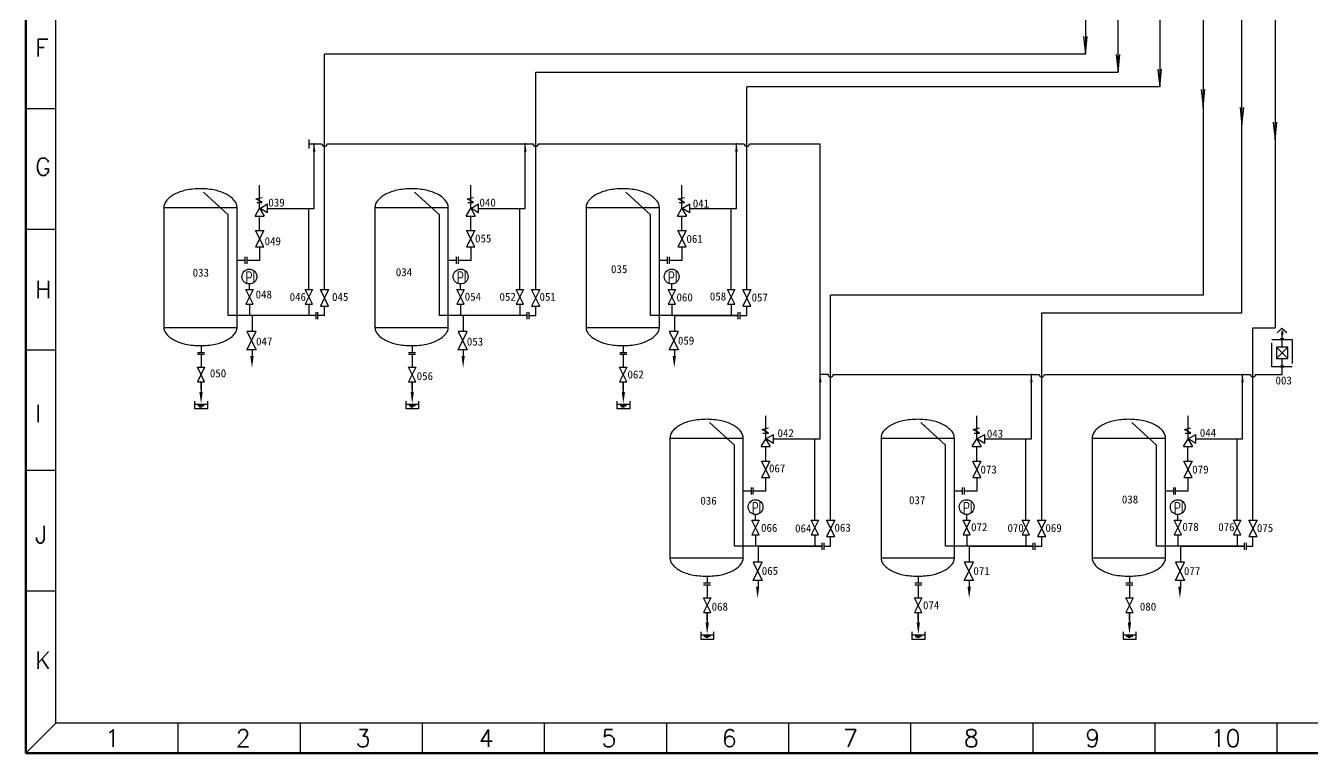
# Model space of a CAD drawing. Extents: x 3156 to 3577, y -1004 to -712.
# Drawn here: x 3155.9 to 3424.8, y -1004 to -851.9 of the extents above; entities that cross this region are included whole.
import ezdxf

# ---------------------------------------------------------------- set-up
doc = ezdxf.new("R2010")
doc.units = 0
doc.header["$LTSCALE"] = 10
doc.header["$MEASUREMENT"] = 0
doc.header["$PDSIZE"] = 5
doc.linetypes.add('ACAD_ISO02W100', pattern=[15, 12, -3])
doc.linetypes.add('DIVIDE', pattern=[1.25, 0.5, -0.25, 0, -0.25, 0, -0.25])
doc.layers.get('0').update_dxf_attribs({"linetype": 'CONTINUOUS'})
for name, color, linetype in [('ASHADE', 5, 'DIVIDE'), ('OBJECT', 5, 'CONTINUOUS'), ('SD', 5, 'DIVIDE'), ('TEXT', 4, 'CONTINUOUS'), ('WORD', 5, 'CONTINUOUS')]:
    doc.layers.add(name, color=color, linetype=linetype)
doc.styles.add('HZTXT', font='geditxt.shx', dxfattribs={"width": 0.7, "height": 480, "bigfont": 'hztxt1.shx'})
doc.styles.get("Standard").update_dxf_attribs({"font": 'geditxt.shx', "width": 0.7, "bigfont": 'hztxt1.shx'})
doc.styles.add('样式 1', font='', dxfattribs={"height": 2})
doc.styles.get('样式 1').set_extended_font_data('FangSong_GB2312')

# ---------------------------------------------------------------- blocks, each defined once
blk = doc.blocks.new('A$C7A337745')
for p, q in [((0, 0), (0, 3.94)), ((0, 2.45), (6.38, 2.45)), ((6.38, 0), (0, 0)), ((1.48, 1.69), (4.79, 1.69)), ((2.22, 1.09), (3.67, 1.09)), ((6.38, 3.94), (6.38, 0))]:
    blk.add_line(p, q)

msp = doc.modelspace()

# ---------------------------------------------------------------- hatches: boundary and pattern name
h = msp.add_hatch(color=251)
h.paths.add_polyline_path([(3418.51, -915.67), (3418.37, -916.37), (3418.51, -916.37)])
h.paths.add_polyline_path([(3418.65, -916.37), (3418.51, -915.67), (3418.51, -916.37)])
at = {"layer": 'ASHADE', "linetype": 'ByBlock'}
for color, points in [(142, [(3203.58, -920.95), (3202.88, -920.95), (3203.23, -923.43)]), (142, [(3247.7, -920.95), (3247.01, -920.95), (3247.35, -923.43)]), (142, [(3291.82, -920.95), (3291.13, -920.95), (3291.48, -923.43)]), (0, [(3192.94, -928.45), (3192.24, -928.45), (3192.59, -930.93)]), (0, [(3237.06, -928.45), (3236.37, -928.45), (3236.71, -930.93)]), (0, [(3281.18, -928.45), (3280.49, -928.45), (3280.84, -930.93)]), (142, [(3309.23, -969.14), (3308.54, -969.14), (3308.89, -971.62)]), (142, [(3353.46, -969.14), (3352.76, -969.14), (3353.11, -971.62)]), (142, [(3397.48, -969.14), (3396.79, -969.14), (3397.13, -971.62)]), (0, [(3298.7, -976.64), (3298, -976.64), (3298.35, -979.12)]), (0, [(3342.82, -976.64), (3342.13, -976.64), (3342.47, -979.12)]), (0, [(3386.94, -976.64), (3386.25, -976.64), (3386.6, -979.12)])]:
    msp.add_hatch(color=color, dxfattribs=at).paths.add_polyline_path(points)
at = {"layer": 'WORD'}
h = msp.add_hatch(color=1, dxfattribs=at)
h.paths.add_polyline_path([(3377.4, -857.86), (3377.76, -854.16), (3377.4, -854.16)])
h.paths.add_polyline_path([(3377.4, -857.86), (3377.4, -854.16), (3377, -854.16)])
h = msp.add_hatch(color=1, dxfattribs=at)
h.paths.add_polyline_path([(3384.22, -861.6), (3384.59, -857.91), (3384.22, -857.91)])
h.paths.add_polyline_path([(3384.22, -861.6), (3384.22, -857.91), (3383.82, -857.91)])
h = msp.add_hatch(color=1, dxfattribs=at)
h.paths.add_polyline_path([(3392.94, -864.71), (3393.31, -861.02), (3392.94, -861.02)])
h.paths.add_polyline_path([(3392.94, -864.71), (3392.94, -861.02), (3392.54, -861.02)])
h = msp.add_hatch(color=1, dxfattribs=at)
h.paths.add_polyline_path([(3401.97, -868.93), (3402.34, -865.24), (3401.97, -865.24)])
h.paths.add_polyline_path([(3401.97, -868.93), (3401.97, -865.24), (3401.57, -865.24)])
h = msp.add_hatch(color=1, dxfattribs=at)
h.paths.add_polyline_path([(3410.1, -872.68), (3410.47, -868.98), (3410.1, -868.98)])
h.paths.add_polyline_path([(3410.1, -872.68), (3410.1, -868.98), (3409.7, -868.98)])
h = msp.add_hatch(color=1, dxfattribs=at)
h.paths.add_polyline_path([(3417.04, -875.79), (3417.4, -872.09), (3417.04, -872.09)])
h.paths.add_polyline_path([(3417.04, -875.79), (3417.04, -872.09), (3416.64, -872.09)])

# ---------------------------------------------------------------- linework, layer by layer
at = {"color": 0, "lineweight": 50}
for p, q in [((3155.95, -1004), (3155.95, -711.68)), ((3576.79, -1004), (3155.95, -1004))]:
    msp.add_line(p, q, dxfattribs=at)
at = {"color": 0, "lineweight": 30}
for p, q in [((3162.25, -997.7), (3162.25, -717.98)), ((3570.49, -997.7), (3162.25, -997.7))]:
    msp.add_line(p, q, dxfattribs=at)
at = {"color": 0}
for p, q in [((3162.25, -869.32), (3155.95, -869.32)), ((3162.25, -894.52), (3155.95, -894.52)), ((3162.25, -919.72), (3155.95, -919.72)), ((3162.25, -944.92), (3155.95, -944.92)), ((3162.25, -970.12), (3155.95, -970.12)), ((3162.25, -997.7), (3155.95, -1004)), ((3187.76, -997.7), (3187.76, -1004)), ((3187.76, -997.7), (3187.76, -1004)), ((3213.28, -997.7), (3213.28, -1004)), ((3238.79, -997.7), (3238.79, -1004)), ((3264.31, -997.7), (3264.31, -1004)), ((3289.82, -997.7), (3289.82, -1004)), ((3315.34, -997.7), (3315.34, -1004)), ((3340.85, -997.7), (3340.85, -1004)), ((3366.37, -997.7), (3366.37, -1004)), ((3391.88, -997.7), (3391.88, -1004)), ((3417.4, -997.7), (3417.4, -1004))]:
    msp.add_line(p, q, dxfattribs=at)
at = {"color": 1}
for p, q in [((3215.21, -876.61), (3217.85, -876.61)), ((3218.93, -876.61), (3261.97, -876.61)), ((3263.06, -876.61), (3306.1, -876.61)), ((3307.18, -876.61), (3321.97, -876.61)), ((3291.49, -912.52), (3304.79, -912.52)), ((3324.69, -924.8), (3367.73, -924.8)), ((3368.82, -924.8), (3411.85, -924.8)), ((3309, -960.71), (3322.31, -960.71)), ((3353.13, -960.71), (3366.43, -960.71)), ((3397.25, -960.71), (3410.55, -960.71))]:
    msp.add_line(p, q, dxfattribs=at)
at = {"color": 251}
for p, q in [((3184.79, -889.92), (3184.79, -914.98)), ((3184.79, -889.92), (3200.12, -889.92)), ((3228.92, -889.92), (3228.92, -914.98)), ((3273.04, -889.92), (3273.04, -914.98)), ((3273.04, -889.92), (3288.37, -889.92)), ((3184.79, -914.98), (3200.12, -914.98)), ((3228.92, -914.98), (3244.24, -914.98)), ((3273.04, -914.98), (3288.37, -914.98)), ((3418.37, -916.37), (3418.65, -916.37)), ((3290.55, -938.11), (3290.55, -963.17)), ((3290.55, -938.11), (3305.88, -938.11)), ((3334.68, -938.11), (3350, -938.11)), ((3334.68, -938.11), (3334.68, -963.17)), ((3378.8, -938.11), (3378.8, -963.17)), ((3378.8, -938.11), (3394.13, -938.11)), ((3290.55, -963.17), (3305.88, -963.17)), ((3334.68, -963.17), (3350, -963.17)), ((3378.8, -963.17), (3394.13, -963.17))]:
    msp.add_line(p, q, dxfattribs=at)
for p, q in [((3203.46, -910.12), (3201.93, -907.06)), ((3201.93, -907.06), (3203.46, -907.06)), ((3203.46, -907.06), (3201.93, -910.12)), ((3215.85, -910.12), (3214.32, -907.06)), ((3214.32, -907.06), (3215.85, -907.06)), ((3215.85, -907.06), (3214.32, -910.12)), ((3247.58, -910.12), (3246.05, -907.06)), ((3246.05, -907.06), (3247.58, -907.06)), ((3247.58, -907.06), (3246.05, -910.12)), ((3259.97, -910.12), (3258.44, -907.06)), ((3258.44, -907.06), (3259.97, -907.06)), ((3259.97, -907.06), (3258.44, -910.12)), ((3291.71, -910.12), (3290.17, -907.06)), ((3290.17, -907.06), (3291.71, -907.06)), ((3291.71, -907.06), (3290.17, -910.12)), ((3304.1, -910.12), (3302.57, -907.06)), ((3302.57, -907.06), (3304.1, -907.06)), ((3304.1, -907.06), (3302.57, -910.12)), ((3201.93, -910.12), (3203.46, -910.12)), ((3214.32, -910.12), (3215.85, -910.12)), ((3246.05, -910.12), (3247.58, -910.12)), ((3258.44, -910.12), (3259.97, -910.12)), ((3290.17, -910.12), (3291.71, -910.12)), ((3302.57, -910.12), (3304.1, -910.12)), ((3353.76, -939.9), (3354.69, -938.27)), ((3309.22, -958.31), (3307.69, -955.25)), ((3307.69, -955.25), (3309.22, -955.25)), ((3309.22, -955.25), (3307.69, -958.31)), ((3321.61, -958.31), (3320.08, -955.25)), ((3320.08, -955.25), (3321.61, -955.25)), ((3321.61, -955.25), (3320.08, -958.31)), ((3353.34, -958.31), (3351.81, -955.25)), ((3351.81, -955.25), (3353.34, -955.25)), ((3353.34, -955.25), (3351.81, -958.31)), ((3365.73, -958.31), (3364.2, -955.25)), ((3364.2, -955.25), (3365.73, -955.25)), ((3365.73, -955.25), (3364.2, -958.31)), ((3397.47, -958.31), (3395.93, -955.25)), ((3395.93, -955.25), (3397.47, -955.25)), ((3397.47, -955.25), (3395.93, -958.31)), ((3409.86, -958.31), (3408.32, -955.25)), ((3408.32, -955.25), (3409.86, -955.25)), ((3409.86, -955.25), (3408.32, -958.31)), ((3307.69, -958.31), (3309.22, -958.31)), ((3320.08, -958.31), (3321.61, -958.31)), ((3351.81, -958.31), (3353.34, -958.31)), ((3364.2, -958.31), (3365.73, -958.31)), ((3395.93, -958.31), (3397.47, -958.31)), ((3408.32, -958.31), (3409.86, -958.31))]:
    msp.add_line(p, q)
for points in [[(3200.12, -889.92, 0.171859), (3199.65, -888.58, 0.104702), (3197.88, -887.15, 0.066092), (3195.55, -886.32, 0.052233), (3192.46, -886, 0.052233), (3189.36, -886.32, 0.066092), (3187.04, -887.15, 0.104702), (3185.27, -888.58, 0.171859), (3184.79, -889.92)], [(3244.24, -889.92, 0.171859), (3243.77, -888.58, 0.104702), (3242, -887.15, 0.066092), (3239.68, -886.32, 0.052233), (3236.58, -886, 0.052233), (3233.48, -886.32, 0.066092), (3231.16, -887.15, 0.104702), (3229.39, -888.58, 0.171859), (3228.92, -889.92)], [(3288.37, -889.92, 0.171859), (3287.9, -888.58, 0.104702), (3286.12, -887.15, 0.066092), (3283.8, -886.32, 0.052233), (3280.71, -886, 0.052233), (3277.61, -886.32, 0.066092), (3275.29, -887.15, 0.104702), (3273.51, -888.58, 0.171859), (3273.04, -889.92)], [(3184.79, -914.98, 0.175263), (3185.26, -916.27, 0.1041), (3187.04, -917.67, 0.064725), (3189.36, -918.48, 0.05088), (3192.46, -918.79, 0.05088), (3195.56, -918.48, 0.064725), (3197.88, -917.67, 0.1041), (3199.65, -916.27, 0.175263), (3200.12, -914.98)], [(3228.92, -914.98, 0.175263), (3229.38, -916.27, 0.1041), (3231.16, -917.67, 0.064725), (3233.48, -918.48, 0.05088), (3236.58, -918.79, 0.05088), (3239.68, -918.48, 0.064725), (3242, -917.67, 0.1041), (3243.78, -916.27, 0.175263), (3244.24, -914.98)], [(3273.04, -914.98, 0.175263), (3273.51, -916.27, 0.1041), (3275.29, -917.67, 0.064725), (3277.6, -918.48, 0.05088), (3280.71, -918.79, 0.05088), (3283.81, -918.48, 0.064725), (3286.12, -917.67, 0.1041), (3287.9, -916.27, 0.175263), (3288.37, -914.98)], [(3305.88, -938.11, 0.171859), (3305.41, -936.77, 0.104702), (3303.64, -935.34, 0.066092), (3301.31, -934.51, 0.052233), (3298.22, -934.19, 0.052233), (3295.12, -934.51, 0.066092), (3292.8, -935.34, 0.104702), (3291.03, -936.77, 0.171859), (3290.55, -938.11)], [(3350, -938.11, 0.171859), (3349.53, -936.77, 0.104702), (3347.76, -935.34, 0.066092), (3345.44, -934.51, 0.052233), (3342.34, -934.19, 0.052233), (3339.24, -934.51, 0.066092), (3336.92, -935.34, 0.104702), (3335.15, -936.77, 0.171859), (3334.68, -938.11)], [(3394.13, -938.11, 0.171859), (3393.66, -936.77, 0.104702), (3391.88, -935.34, 0.066092), (3389.56, -934.51, 0.052233), (3386.46, -934.19, 0.052233), (3383.37, -934.51, 0.066092), (3381.05, -935.34, 0.104702), (3379.27, -936.77, 0.171859), (3378.8, -938.11)], [(3290.55, -963.17, 0.175263), (3291.02, -964.46, 0.1041), (3292.8, -965.86, 0.064725), (3295.12, -966.67, 0.05088), (3298.22, -966.98, 0.05088), (3301.32, -966.67, 0.064725), (3303.64, -965.86, 0.1041), (3305.41, -964.46, 0.175263), (3305.88, -963.17)], [(3334.68, -963.17, 0.175263), (3335.14, -964.46, 0.1041), (3336.92, -965.86, 0.064725), (3339.24, -966.67, 0.05088), (3342.34, -966.98, 0.05088), (3345.44, -966.67, 0.064725), (3347.76, -965.86, 0.1041), (3349.54, -964.46, 0.175263), (3350, -963.17)], [(3378.8, -963.17, 0.175263), (3379.27, -964.46, 0.1041), (3381.05, -965.86, 0.064725), (3383.36, -966.67, 0.05088), (3386.46, -966.98, 0.05088), (3389.56, -966.67, 0.064725), (3391.88, -965.86, 0.1041), (3393.66, -964.46, 0.175263), (3394.13, -963.17)]]:
    msp.add_lwpolyline(points, format="xyb", dxfattribs=at)
at = {"color": 1}
for centre, end in [((3218.39, -876.61), 0), ((3262.51, -876.61), 0), ((3306.64, -876.61), 360), ((3368.27, -924.8), 0), ((3412.4, -924.8), 0)]:
    msp.add_arc(centre, 0.543, 180, end, dxfattribs=at)
at = {"layer": 'ASHADE', "color": 251, "linetype": 'ByBlock', "ltscale": 2}
msp.add_line((3228.92, -889.92), (3244.24, -889.92), dxfattribs=at)
at = {"layer": 'ASHADE', "color": 251}
msp.add_lwpolyline([(3416.33, -917.49), (3420.59, -917.49), (3420.59, -923.2), (3416.33, -923.2)], close=True, dxfattribs=at)
at = {"layer": 'OBJECT', "color": 1}
for p, q in [((3417.04, -737.44), (3417.04, -915.07)), ((3410.1, -911.96), (3410.1, -741.7)), ((3401.97, -746.25), (3401.97, -908.22)), ((3392.94, -750.45), (3392.94, -864.71)), ((3384.22, -861.6), (3384.22, -754.71)), ((3377.4, -759.27), (3377.4, -857.86)), ((3377.4, -857.86), (3218.39, -857.86)), ((3218.39, -900.02), (3218.39, -857.86)), ((3262.51, -900.2), (3262.51, -861.6)), ((3262.51, -861.6), (3384.22, -861.6)), ((3306.64, -899.73), (3306.64, -864.71)), ((3392.94, -864.71), (3306.64, -864.71)), ((3216.21, -890.09), (3216.21, -876.61)), ((3260.34, -890.09), (3260.34, -876.61)), ((3304.46, -890.09), (3304.46, -876.61)), ((3321.97, -938.28), (3321.97, -876.61)), ((3218.39, -907.07), (3218.39, -900.02)), ((3262.51, -907.07), (3262.51, -900.2)), ((3306.64, -907.07), (3306.64, -899.73)), ((3324.15, -948.36), (3324.15, -908.22)), ((3401.97, -908.22), (3324.15, -908.22)), ((3260.67, -912.52), (3242.4, -912.52)), ((3368.27, -948.25), (3368.27, -911.96)), ((3412.4, -947.67), (3412.4, -915.07)), ((3412.4, -915.07), (3417.04, -915.07)), ((3323.61, -924.8), (3321.97, -924.8)), ((3366.1, -938.28), (3366.1, -924.8)), ((3410.22, -938.28), (3410.22, -924.8)), ((3412.94, -924.8), (3418.51, -924.8)), ((3324.15, -955.26), (3324.15, -948.36)), ((3368.27, -955.26), (3368.27, -948.25)), ((3412.4, -955.26), (3412.4, -947.67))]:
    msp.add_line(p, q, dxfattribs=at)
at = {"layer": 'OBJECT', "color": 7}
for p, q in [((3215.21, -877.55), (3215.21, -875.67)), ((3204.82, -890.09), (3204.82, -885.25)), ((3248.94, -890.09), (3248.94, -885.25)), ((3293.07, -890.09), (3293.07, -885.25)), ((3204.84, -890.1), (3206.46, -889.16)), ((3206.47, -891.03), (3206.47, -889.15)), ((3248.96, -890.1), (3250.59, -889.16)), ((3250.59, -891.03), (3250.59, -889.15)), ((3293.08, -890.1), (3294.71, -889.16)), ((3294.72, -891.03), (3294.72, -889.15)), ((3203.88, -891.71), (3205.76, -891.71)), ((3203.89, -891.7), (3204.83, -890.07)), ((3204.81, -890.08), (3205.75, -891.71)), ((3206.46, -891.02), (3204.83, -890.08)), ((3248, -891.71), (3249.88, -891.71)), ((3248.01, -891.7), (3248.96, -890.07)), ((3248.93, -890.08), (3249.87, -891.71)), ((3250.58, -891.02), (3248.96, -890.08)), ((3292.12, -891.71), (3294.01, -891.71)), ((3292.14, -891.7), (3293.08, -890.07)), ((3293.06, -890.08), (3294, -891.71)), ((3294.71, -891.02), (3293.08, -890.08)), ((3203.95, -894.72), (3205.68, -894.72)), ((3205.68, -898.17), (3203.95, -894.72)), ((3205.68, -894.72), (3203.95, -898.17)), ((3249.8, -894.72), (3248.08, -898.17)), ((3249.8, -898.17), (3248.08, -894.72)), ((3248.08, -894.72), (3249.8, -894.72)), ((3293.93, -894.72), (3292.2, -898.17)), ((3293.93, -898.17), (3292.2, -894.72)), ((3292.2, -894.72), (3293.93, -894.72)), ((3201.76, -900.26), (3201.76, -901.72)), ((3202.15, -900.26), (3202.15, -901.72)), ((3203.95, -898.17), (3205.68, -898.17)), ((3245.88, -900.26), (3245.88, -901.72)), ((3246.28, -900.26), (3246.28, -901.72)), ((3248.08, -898.17), (3249.8, -898.17)), ((3290.01, -900.26), (3290.01, -901.72)), ((3290.4, -900.26), (3290.4, -901.72)), ((3292.2, -898.17), (3293.93, -898.17)), ((3219.25, -910.52), (3217.53, -907.07)), ((3219.25, -907.07), (3217.53, -910.52)), ((3217.53, -907.07), (3219.25, -907.07)), ((3263.38, -907.07), (3261.65, -910.52)), ((3263.38, -910.52), (3261.65, -907.07)), ((3261.65, -907.07), (3263.38, -907.07)), ((3307.5, -907.07), (3305.78, -910.52)), ((3307.5, -910.52), (3305.78, -907.07)), ((3305.78, -907.07), (3307.5, -907.07)), ((3217.53, -910.52), (3219.25, -910.52)), ((3261.65, -910.52), (3263.38, -910.52)), ((3305.78, -910.52), (3307.5, -910.52)), ((3216.55, -911.79), (3216.55, -913.25)), ((3216.94, -911.79), (3216.94, -913.25)), ((3260.67, -911.79), (3260.67, -913.25)), ((3261.07, -911.79), (3261.07, -913.25)), ((3304.79, -911.79), (3304.79, -913.25)), ((3305.19, -911.79), (3305.19, -913.25)), ((3310.58, -938.28), (3310.58, -933.44)), ((3354.7, -938.28), (3354.7, -933.44)), ((3398.83, -938.28), (3398.83, -933.44)), ((3309.65, -939.89), (3310.59, -938.26)), ((3310.57, -938.27), (3311.51, -939.9)), ((3310.59, -938.29), (3312.22, -937.35)), ((3312.22, -939.21), (3310.59, -938.27)), ((3312.23, -939.22), (3312.23, -937.34)), ((3354.69, -938.27), (3355.63, -939.9)), ((3356.34, -939.21), (3354.71, -938.27)), ((3354.72, -938.29), (3356.35, -937.35)), ((3356.35, -939.22), (3356.35, -937.34)), ((3397.9, -939.89), (3398.84, -938.26)), ((3398.82, -938.27), (3399.76, -939.9)), ((3398.84, -938.29), (3400.47, -937.35)), ((3400.47, -939.21), (3398.84, -938.27)), ((3400.47, -939.22), (3400.47, -937.34)), ((3309.64, -939.9), (3311.52, -939.9)), ((3353.76, -939.9), (3355.64, -939.9)), ((3397.88, -939.9), (3399.76, -939.9)), ((3311.44, -942.91), (3309.71, -946.36)), ((3311.44, -946.36), (3309.71, -942.91)), ((3309.71, -942.91), (3311.44, -942.91)), ((3355.56, -942.91), (3353.84, -946.36)), ((3355.56, -946.36), (3353.84, -942.91)), ((3353.84, -942.91), (3355.56, -942.91)), ((3399.69, -942.91), (3397.96, -946.36)), ((3399.69, -946.36), (3397.96, -942.91)), ((3397.96, -942.91), (3399.69, -942.91)), ((3307.52, -948.45), (3307.52, -949.91)), ((3307.91, -948.45), (3307.91, -949.91)), ((3309.71, -946.36), (3311.44, -946.36)), ((3351.64, -948.45), (3351.64, -949.91)), ((3352.04, -948.45), (3352.04, -949.91)), ((3353.84, -946.36), (3355.56, -946.36)), ((3395.77, -948.45), (3395.77, -949.91)), ((3396.16, -948.45), (3396.16, -949.91)), ((3397.96, -946.36), (3399.69, -946.36)), ((3325.01, -955.26), (3323.29, -958.71)), ((3325.01, -958.71), (3323.29, -955.26)), ((3323.29, -955.26), (3325.01, -955.26)), ((3369.14, -955.26), (3367.41, -958.71)), ((3369.14, -958.71), (3367.41, -955.26)), ((3367.41, -955.26), (3369.14, -955.26)), ((3413.26, -955.26), (3411.54, -958.71)), ((3413.26, -958.71), (3411.54, -955.26)), ((3411.54, -955.26), (3413.26, -955.26)), ((3323.29, -958.71), (3325.01, -958.71)), ((3367.41, -958.71), (3369.14, -958.71)), ((3411.54, -958.71), (3413.26, -958.71)), ((3322.31, -959.98), (3322.31, -961.44)), ((3322.7, -959.98), (3322.7, -961.44)), ((3366.43, -959.98), (3366.43, -961.44)), ((3366.83, -959.98), (3366.83, -961.44)), ((3410.55, -959.98), (3410.55, -961.44)), ((3410.95, -959.98), (3410.95, -961.44))]:
    msp.add_line(p, q, dxfattribs=at)
at = {"layer": 'OBJECT', "color": 1, "linetype": 'ACAD_ISO02W100'}
for p, q in [((3198.28, -891.43), (3193.09, -886.69)), ((3242.4, -891.43), (3237.22, -886.69)), ((3286.52, -891.43), (3281.34, -886.69)), ((3198.28, -912.52), (3198.28, -891.43)), ((3242.4, -912.52), (3242.4, -891.43)), ((3286.52, -912.52), (3286.52, -891.43)), ((3288.57, -912.52), (3286.52, -912.52)), ((3304.04, -939.62), (3298.85, -934.88)), ((3348.16, -939.62), (3342.98, -934.88)), ((3392.28, -939.62), (3387.1, -934.88)), ((3304.04, -960.71), (3304.04, -939.62)), ((3348.16, -960.71), (3348.16, -939.62)), ((3392.28, -960.71), (3392.28, -939.62)), ((3306.08, -960.71), (3304.04, -960.71)), ((3350.21, -960.71), (3348.16, -960.71)), ((3394.33, -960.71), (3392.28, -960.71))]:
    msp.add_line(p, q, dxfattribs=at)
at = {"layer": 'OBJECT', "color": 251}
for p, q in [((3200.12, -914.98), (3200.12, -889.92)), ((3244.24, -914.98), (3244.24, -889.92)), ((3288.37, -914.98), (3288.37, -889.92)), ((3417.45, -916.12), (3418.47, -915.11)), ((3418.51, -915.67), (3418.37, -916.37)), ((3418.47, -915.11), (3419.48, -916.03)), ((3418.51, -917.39), (3418.51, -915.67)), ((3418.51, -915.67), (3418.65, -916.37)), ((3417.33, -919.13), (3417.33, -921.5)), ((3419.68, -919.13), (3417.33, -921.5)), ((3417.33, -919.13), (3419.68, -921.5)), ((3419.68, -919.13), (3417.33, -919.13)), ((3418.88, -917.39), (3418.13, -917.39)), ((3418.88, -917.6), (3418.13, -917.6)), ((3418.51, -919.13), (3418.51, -917.6)), ((3419.68, -921.5), (3419.68, -919.13)), ((3417.33, -921.5), (3419.67, -921.5)), ((3418.51, -923.1), (3418.51, -921.5)), ((3305.88, -963.17), (3305.88, -938.11)), ((3350, -963.17), (3350, -938.11)), ((3394.13, -963.17), (3394.13, -938.11))]:
    msp.add_line(p, q, dxfattribs=at)
at = {"layer": 'OBJECT', "color": 1, "linetype": 'ByBlock'}
msp.add_line((3216.55, -912.52), (3198.28, -912.52), dxfattribs=at)
at = {"layer": 'OBJECT', "color": 142}
for p, q in [((3203.24, -912.52), (3203.24, -915.86)), ((3247.37, -912.52), (3247.37, -915.86)), ((3291.49, -912.52), (3291.49, -915.86)), ((3309, -960.71), (3309, -964.05)), ((3353.13, -960.71), (3353.13, -964.05)), ((3397.25, -960.71), (3397.25, -964.05))]:
    msp.add_line(p, q, dxfattribs=at)
at = {"layer": 'OBJECT', "color": 0}
for p, q in [((3193.31, -920.27), (3191.85, -920.27)), ((3193.31, -920.67), (3191.85, -920.67)), ((3237.43, -920.27), (3235.97, -920.27)), ((3237.43, -920.67), (3235.97, -920.67)), ((3281.55, -920.27), (3280.09, -920.27)), ((3281.55, -920.67), (3280.09, -920.67)), ((3418.88, -923.1), (3418.13, -923.1)), ((3418.88, -923.3), (3418.13, -923.3)), ((3299.07, -968.46), (3297.6, -968.46)), ((3299.07, -968.86), (3297.6, -968.86)), ((3343.19, -968.46), (3341.73, -968.46)), ((3343.19, -968.86), (3341.73, -968.86)), ((3387.31, -968.46), (3385.85, -968.46)), ((3387.31, -968.86), (3385.85, -968.86))]:
    msp.add_line(p, q, dxfattribs=at)
at = {"layer": 'OBJECT', "color": 7}
for points in [[(3204.23, -888.87), (3205.38, -888.87), (3204.06, -888.13), (3205.38, -887.8)], [(3248.35, -888.87), (3249.51, -888.87), (3248.19, -888.13), (3249.51, -887.8)], [(3292.48, -888.87), (3293.63, -888.87), (3292.31, -888.13), (3293.63, -887.8)], [(3309.99, -937.06), (3311.14, -937.06), (3309.82, -936.32), (3311.14, -935.99)], [(3354.11, -937.06), (3355.27, -937.06), (3353.95, -936.32), (3355.27, -935.99)], [(3398.24, -937.06), (3399.39, -937.06), (3398.07, -936.32), (3399.39, -935.99)]]:
    msp.add_lwpolyline(points, dxfattribs=at)
at = {"layer": 'OBJECT', "color": 1}
msp.add_arc((3324.15, -924.8), 0.543, 180, 0, dxfattribs=at)
at = {"layer": 'OBJECT', "color": 7, "linetype": 'ByBlock'}
msp.add_point((3216.21, -876.61), dxfattribs=at)
at = {"layer": 'OBJECT', "color": 1, "linetype": 'ByBlock'}
for p in [(3260.34, -876.61), (3304.46, -876.61), (3366.1, -924.8), (3410.22, -924.8)]:
    msp.add_point(p, dxfattribs=at)
at = {"layer": 'OBJECT', "color": 1}
msp.add_point((3321.97, -924.8), dxfattribs=at)
at = {"layer": 'OBJECT', "color": 1, "linetype": 'ByBlock'}
for points in [[(3216.49, -878.27), (3215.94, -878.27), (3216.21, -876.61)], [(3260.61, -878.27), (3260.06, -878.27), (3260.34, -876.61)], [(3304.74, -878.27), (3304.18, -878.27), (3304.46, -876.61)], [(3322.25, -926.46), (3321.7, -926.46), (3321.97, -924.8)], [(3366.37, -926.46), (3365.82, -926.46), (3366.1, -924.8)], [(3410.5, -926.46), (3409.94, -926.46), (3410.22, -924.8)]]:
    msp.add_solid(points, dxfattribs=at)
at = {"layer": 'SD', "color": 1, "ltscale": 15}
for p, q in [((3204.82, -894.72), (3204.82, -891.71)), ((3206.47, -890.09), (3216.21, -890.09)), ((3248.94, -894.72), (3248.94, -891.71)), ((3250.59, -890.09), (3260.34, -890.09)), ((3293.06, -894.72), (3293.06, -891.71)), ((3294.72, -890.09), (3304.46, -890.09)), ((3204.81, -898.17), (3204.81, -900.99)), ((3248.94, -898.17), (3248.94, -900.99)), ((3293.06, -898.17), (3293.06, -900.99)), ((3201.76, -900.99), (3200.15, -900.99)), ((3204.81, -900.99), (3202.15, -900.99)), ((3245.88, -900.99), (3244.28, -900.99)), ((3248.94, -900.99), (3246.28, -900.99)), ((3290.01, -900.99), (3288.4, -900.99)), ((3293.06, -900.99), (3290.4, -900.99)), ((3215.08, -910.12), (3215.08, -912.52)), ((3218.39, -912.52), (3218.39, -910.52)), ((3259.21, -910.12), (3259.21, -912.52)), ((3262.51, -912.52), (3262.51, -910.52)), ((3303.33, -910.12), (3303.33, -912.52)), ((3306.64, -912.52), (3306.64, -910.52)), ((3218.39, -912.52), (3216.94, -912.52)), ((3261.07, -912.52), (3262.51, -912.52)), ((3304.79, -912.52), (3288.57, -912.52)), ((3305.19, -912.52), (3306.64, -912.52)), ((3418.51, -924.8), (3418.51, -923.3)), ((3312.23, -938.28), (3321.97, -938.28)), ((3356.35, -938.28), (3366.1, -938.28)), ((3400.47, -938.28), (3410.22, -938.28)), ((3310.58, -942.91), (3310.58, -939.9)), ((3354.7, -942.91), (3354.7, -939.9)), ((3398.82, -942.91), (3398.82, -939.9)), ((3310.57, -946.36), (3310.57, -949.18)), ((3354.7, -946.36), (3354.7, -949.18)), ((3398.82, -946.36), (3398.82, -949.18)), ((3307.52, -949.18), (3305.91, -949.18)), ((3310.57, -949.18), (3307.91, -949.18)), ((3351.64, -949.18), (3350.04, -949.18)), ((3354.7, -949.18), (3352.04, -949.18)), ((3395.77, -949.18), (3394.16, -949.18)), ((3398.82, -949.18), (3396.16, -949.18)), ((3320.84, -958.31), (3320.84, -960.71)), ((3324.15, -960.71), (3324.15, -958.71)), ((3364.97, -958.31), (3364.97, -960.71)), ((3368.27, -960.71), (3368.27, -958.71)), ((3409.09, -958.31), (3409.09, -960.71)), ((3412.4, -960.71), (3412.4, -958.71)), ((3322.31, -960.71), (3306.08, -960.71)), ((3322.7, -960.71), (3324.15, -960.71)), ((3366.43, -960.71), (3350.21, -960.71)), ((3366.83, -960.71), (3368.27, -960.71)), ((3410.55, -960.71), (3394.33, -960.71)), ((3410.95, -960.71), (3412.4, -960.71))]:
    msp.add_line(p, q, dxfattribs=at)
at = {"layer": 'SD', "color": 7, "ltscale": 15}
for p, q in [((3202.69, -910.12), (3202.69, -912.52)), ((3246.82, -910.12), (3246.82, -912.55)), ((3290.94, -910.12), (3290.94, -912.55)), ((3204.1, -915.86), (3202.18, -915.86)), ((3202.18, -915.86), (3204.1, -919.69)), ((3202.18, -919.69), (3204.1, -915.86)), ((3246.31, -919.69), (3248.22, -915.86)), ((3246.31, -915.86), (3248.22, -919.69)), ((3248.22, -915.86), (3246.31, -915.86)), ((3290.43, -919.69), (3292.35, -915.86)), ((3290.43, -915.86), (3292.35, -919.69)), ((3292.35, -915.86), (3290.43, -915.86)), ((3204.1, -919.69), (3202.18, -919.69)), ((3248.22, -919.69), (3246.31, -919.69)), ((3292.35, -919.69), (3290.43, -919.69)), ((3193.34, -923.3), (3191.81, -926.36)), ((3193.34, -926.36), (3191.81, -923.3)), ((3191.81, -923.3), (3193.34, -923.3)), ((3235.93, -923.3), (3237.47, -923.3)), ((3237.47, -926.36), (3235.93, -923.3)), ((3237.47, -923.3), (3235.93, -926.36)), ((3280.06, -923.3), (3281.59, -923.3)), ((3281.59, -926.36), (3280.06, -923.3)), ((3281.59, -923.3), (3280.06, -926.36)), ((3191.81, -926.36), (3193.34, -926.36)), ((3235.93, -926.36), (3237.47, -926.36)), ((3280.06, -926.36), (3281.59, -926.36)), ((3308.45, -958.31), (3308.45, -960.74)), ((3352.58, -958.31), (3352.58, -960.74)), ((3396.7, -958.31), (3396.7, -960.74)), ((3307.94, -967.88), (3309.86, -964.05)), ((3307.94, -964.05), (3309.86, -967.88)), ((3309.86, -964.05), (3307.94, -964.05)), ((3352.07, -967.88), (3353.98, -964.05)), ((3352.07, -964.05), (3353.98, -967.88)), ((3353.98, -964.05), (3352.07, -964.05)), ((3396.19, -967.88), (3398.11, -964.05)), ((3396.19, -964.05), (3398.11, -967.88)), ((3398.11, -964.05), (3396.19, -964.05)), ((3309.86, -967.88), (3307.94, -967.88)), ((3353.98, -967.88), (3352.07, -967.88)), ((3398.11, -967.88), (3396.19, -967.88)), ((3297.57, -971.49), (3299.1, -971.49)), ((3299.1, -974.55), (3297.57, -971.49)), ((3299.1, -971.49), (3297.57, -974.55)), ((3341.69, -971.49), (3343.23, -971.49)), ((3343.23, -974.55), (3341.69, -971.49)), ((3343.23, -971.49), (3341.69, -974.55)), ((3385.82, -971.49), (3387.35, -971.49)), ((3387.35, -974.55), (3385.82, -971.49)), ((3387.35, -971.49), (3385.82, -974.55)), ((3297.57, -974.55), (3299.1, -974.55)), ((3341.69, -974.55), (3343.23, -974.55)), ((3385.82, -974.55), (3387.35, -974.55))]:
    msp.add_line(p, q, dxfattribs=at)
at = {"layer": 'SD', "color": 251, "ltscale": 15}
for p, q in [((3192.58, -918.79), (3192.58, -920.27)), ((3236.7, -918.79), (3236.7, -920.27)), ((3280.82, -918.79), (3280.82, -920.27)), ((3298.34, -966.98), (3298.34, -968.46)), ((3342.46, -966.98), (3342.46, -968.46)), ((3386.58, -966.98), (3386.58, -968.46))]:
    msp.add_line(p, q, dxfattribs=at)
at = {"layer": 'SD', "color": 0, "ltscale": 15}
for p, q in [((3192.58, -920.67), (3192.58, -923.3)), ((3236.7, -920.67), (3236.7, -923.3)), ((3280.82, -920.67), (3280.82, -923.3)), ((3192.58, -926.36), (3192.58, -928.64)), ((3192.58, -926.36), (3192.58, -928.04)), ((3192.58, -928.04), (3192.58, -926.36)), ((3236.7, -928.04), (3236.7, -926.36)), ((3236.7, -926.36), (3236.7, -928.04)), ((3236.7, -926.36), (3236.7, -928.64)), ((3280.82, -928.04), (3280.82, -926.36)), ((3280.82, -926.36), (3280.82, -928.04)), ((3280.82, -926.36), (3280.82, -928.64)), ((3192.36, -928.64), (3192.79, -928.64)), ((3236.49, -928.64), (3236.91, -928.64)), ((3236.49, -928.64), (3236.91, -928.64)), ((3280.61, -928.64), (3281.04, -928.64)), ((3280.61, -928.64), (3281.04, -928.64)), ((3298.34, -968.86), (3298.34, -971.49)), ((3342.46, -968.86), (3342.46, -971.49)), ((3386.58, -968.86), (3386.58, -971.49)), ((3298.34, -976.23), (3298.34, -974.55)), ((3298.34, -974.55), (3298.34, -976.23)), ((3298.34, -974.55), (3298.34, -976.83)), ((3342.46, -976.23), (3342.46, -974.55)), ((3342.46, -974.55), (3342.46, -976.23)), ((3342.46, -974.55), (3342.46, -976.83)), ((3386.58, -976.23), (3386.58, -974.55)), ((3386.58, -974.55), (3386.58, -976.23)), ((3386.58, -974.55), (3386.58, -976.83)), ((3298.12, -976.83), (3298.55, -976.83)), ((3298.12, -976.83), (3298.55, -976.83)), ((3342.25, -976.83), (3342.67, -976.83)), ((3342.25, -976.83), (3342.67, -976.83)), ((3386.37, -976.83), (3386.8, -976.83)), ((3386.37, -976.83), (3386.8, -976.83))]:
    msp.add_line(p, q, dxfattribs=at)
at = {"layer": 'SD', "color": 142, "ltscale": 15}
for p, q in [((3203, -921.15), (3203.43, -921.14)), ((3203, -921.15), (3203.43, -921.14)), ((3203.24, -919.69), (3203.24, -921.42)), ((3247.37, -919.69), (3247.37, -921.42)), ((3291.25, -921.15), (3291.68, -921.14)), ((3291.25, -921.15), (3291.68, -921.14)), ((3291.49, -919.69), (3291.49, -921.42)), ((3308.66, -969.34), (3309.08, -969.33)), ((3308.66, -969.34), (3309.08, -969.33)), ((3309, -967.88), (3309, -969.61)), ((3352.89, -969.34), (3353.31, -969.33)), ((3352.89, -969.34), (3353.31, -969.33)), ((3353.13, -967.88), (3353.13, -969.61)), ((3396.91, -969.34), (3397.33, -969.33)), ((3396.91, -969.34), (3397.33, -969.33)), ((3397.25, -967.88), (3397.25, -969.61))]:
    msp.add_line(p, q, dxfattribs=at)
at = {"layer": 'TEXT', "color": 1}
for p, q in [((3215.08, -900.27), (3215.08, -890.09)), ((3259.21, -900.43), (3259.21, -890.09)), ((3303.33, -900.2), (3303.33, -890.09)), ((3215.08, -907.06), (3215.08, -900.27)), ((3259.21, -907.06), (3259.21, -900.43)), ((3303.33, -907.06), (3303.33, -900.2)), ((3320.84, -948.47), (3320.84, -938.28)), ((3364.97, -948.35), (3364.97, -938.28)), ((3409.09, -948.35), (3409.09, -938.28)), ((3320.84, -955.25), (3320.84, -948.47)), ((3364.97, -955.25), (3364.97, -948.35)), ((3409.09, -955.25), (3409.09, -948.35))]:
    msp.add_line(p, q, dxfattribs=at)
at = {"layer": 'TEXT', "color": 7}
for p, q in [((3202.69, -907.06), (3202.69, -905.9)), ((3246.82, -907.06), (3246.82, -905.9)), ((3290.94, -907.06), (3290.94, -905.9)), ((3308.45, -955.25), (3308.45, -954.09)), ((3352.58, -955.25), (3352.58, -954.09)), ((3396.7, -955.25), (3396.7, -954.09))]:
    msp.add_line(p, q, dxfattribs=at)
for centre in [(3202.69, -904.35), (3290.94, -904.35), (3308.45, -952.54), (3352.58, -952.54), (3396.7, -952.54)]:
    msp.add_circle(centre, 1.55, dxfattribs=at)
at = {"layer": 'TEXT', "color": 0}
msp.add_circle((3246.82, -904.35), 1.55, dxfattribs=at)
at = {"layer": 'WORD', "color": 1}
for p, q in [((3377, -854.16), (3377.4, -857.86)), ((3377.4, -857.86), (3377.76, -854.16)), ((3383.82, -857.91), (3384.22, -861.6)), ((3384.22, -861.6), (3384.59, -857.91)), ((3392.54, -861.02), (3392.94, -864.71)), ((3392.94, -864.71), (3393.31, -861.02)), ((3401.57, -865.24), (3401.97, -868.93)), ((3401.97, -868.93), (3402.34, -865.24)), ((3409.7, -868.98), (3410.1, -872.68)), ((3410.1, -872.68), (3410.47, -868.98)), ((3416.64, -872.09), (3417.04, -875.79)), ((3417.04, -875.79), (3417.4, -872.09)), ((3368.27, -911.96), (3410.1, -911.96))]:
    msp.add_line(p, q, dxfattribs=at)

# ---------------------------------------------------------------- block references
at = {"xscale": 0.4064060385000264, "yscale": 0.4064060385000264, "zscale": 0.4064060385000264}
for p in [(3191.32, -932.01), (3235.45, -932.01), (3279.57, -932.01), (3297.08, -980.2), (3341.21, -980.2), (3385.33, -980.2)]:
    msp.add_blockref('A$C7A337745', p, dxfattribs=at)

# ---------------------------------------------------------------- texts
at = {"color": 0}
for s, height, p in [('F', 3.62, (3157.91, -858.37)), ('G', 3.62, (3157.91, -883.21)), ('H', 3.62, (3157.91, -908.88)), ('I', 3.62, (3157.91, -934.77)), ('J', 3.62, (3157.91, -960.09)), ('K', 3.62, (3157.91, -986.34)), ('1', 3.62, (3172.5, -1002.65)), ('2', 3.62, (3199.84, -1002.65)), ('3', 3.62, (3224.89, -1002.65)), ('4', 3.62, (3250.63, -1002.65)), ('5', 3.62, (3276.27, -1002.65)), ('6', 3.62, (3301.41, -1002.65)), ('7', 3.62, (3326.75, -1002.65)), ('8', 3.62, (3352, -1002.65)), ('9', 3.62, (3377.34, -1002.65)), ('10', 3.616, (3403.58, -1002.65))]:
    msp.add_text(s, height=height, dxfattribs=at).set_placement(p)
at = {"char_height": 1.672, "width": 9.0894, "attachment_point": 1, "style": '样式 1'}
for s, insert in [('039', (3206.65, -888.05)), ('040', (3250.77, -888.05)), ('041', (3295.34, -888.25)), ('049', (3205.86, -896.13)), ('055', (3249.84, -895.55)), ('061', (3294.02, -895.62)), ('033', (3190.83, -902.7)), ('034', (3233.28, -902.59)), ('035', (3278.25, -901.96)), ('048', (3203.99, -907.25)), ('046', (3211.1, -907.77)), ('045', (3219.96, -907.77)), ('054', (3247.69, -907.71)), ('052', (3254.95, -907.74)), ('051', (3263.32, -907.74)), ('060', (3291.94, -907.85)), ('058', (3298.91, -907.67)), ('057', (3307.63, -907.88)), ('047', (3204.08, -917.07)), ('053', (3248.13, -917.11)), ('059', (3292.24, -916.9)), ('050', (3194.43, -923.73)), ('056', (3237.65, -924.32)), ('062', (3281.69, -923.98)), ('003', (3417.12, -925.23)), ('042', (3313.05, -936.24)), ('043', (3356.79, -936.35)), ('044', (3401.3, -936.16)), ('067', (3311.27, -943.6)), ('073', (3355.47, -943.85)), ('079', (3399.71, -943.85)), ('036', (3296.93, -950.36)), ('037', (3340.53, -950.26)), ('038', (3385.01, -950.1)), ('066', (3309.61, -956.04)), ('064', (3316.72, -956.14)), ('063', (3324.95, -956)), ('072', (3353.5, -955.89)), ('070', (3361.1, -956.07)), ('069', (3369.03, -956.07)), ('078', (3397.65, -955.84)), ('076', (3405.15, -955.87)), ('075', (3413.23, -956.07)), ('065', (3309.76, -965.02)), ('071', (3353.98, -965.07)), ('077', (3397.98, -965.07)), ('068', (3299.28, -972.51)), ('074', (3343.45, -972.22)), ('080', (3388.77, -972.51))]:
    msp.add_mtext(s, dxfattribs=dict(at, insert=insert))
at = {"layer": 'TEXT', "color": 7, "style": 'HZTXT', "width": 0.7}
for p in [(3201.89, -905.69), (3290.14, -905.69), (3307.65, -953.88), (3351.78, -953.88), (3395.9, -953.88)]:
    msp.add_text('PI', height=2.299, dxfattribs=at).set_placement(p)
at = {"layer": 'TEXT', "color": 0, "style": 'HZTXT', "width": 0.7}
msp.add_text('PI', height=2.299, dxfattribs=at).set_placement((3246.02, -905.69))

doc.saveas('drawing.dxf')
